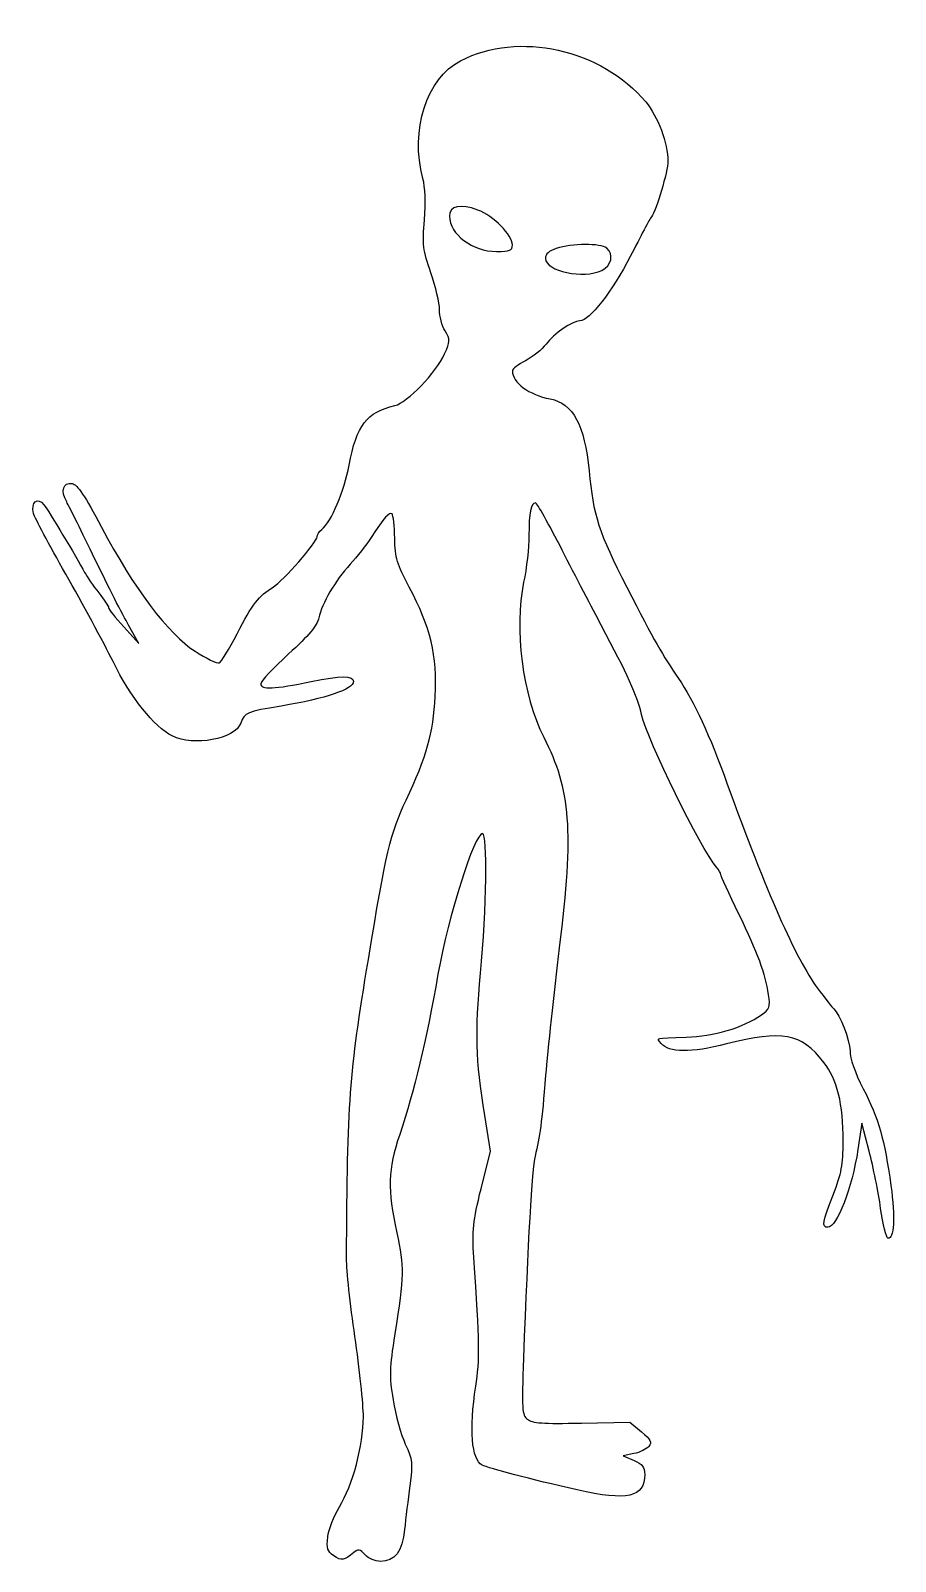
# Model space of a CAD drawing. Extents: x 21 to 91, y 7 to 129.
import ezdxf

# ---------------------------------------------------------------- set-up
doc = ezdxf.new("R2010")
doc.units = 0
doc.layers.get('0').update_dxf_attribs({"linetype": 'CONTINUOUS'})

msp = doc.modelspace()

# ---------------------------------------------------------------- linework, layer by layer
at = {"color": 7}
for points in [[(59.993149, 111.972326)], [(67.136899, 109.941543)], [(45.718442, 7.121517)]]:
    msp.add_lwpolyline(points, close=True, dxfattribs=at)
for points in [[(28.933923, 81.422147), (30.142982, 80.099231), (29.316587, 81.554439)], [(57.495808, 36.485436), (58.241658, 39.498101), (57.792959, 42.33617)], [(88.510224, 39.4857), (87.920065, 41.734658), (87.606389, 39.617991)], [(65.524957, 17.740188), (69.385857, 17.822804), (70.306181, 17.046358)], [(69.710652, 15.294123), (68.856691, 15.115858), (69.716586, 14.745843)]]:
    msp.add_lwpolyline(points, dxfattribs=at)
for points in [[(55.853073, 126.710343), (60.466848, 129.119387), (67.136264, 127.634633), (70.663065, 123.413325)], [(52.844121, 117.292799), (51.80511, 121.151392), (53.126328, 125.286597), (55.853073, 126.710343)], [(70.663065, 123.413325), (71.61186, 122.277691), (72.428566, 120.081268), (72.428566, 118.665238)], [(72.428566, 118.665238), (72.428566, 117.875329), (71.488279, 114.711163), (71.110705, 114.230491)], [(52.960513, 113.983218), (53.072337, 115.36141), (53.028495, 116.608087), (52.844121, 117.292799)], [(57.2286, 114.768535), (55.852105, 115.294224), (54.966066, 115.099591), (54.966066, 114.271533)], [(53.47671, 109.757827), (52.855532, 111.556621), (52.800303, 112.008712), (52.960513, 113.983218)], [(54.966066, 114.271533), (54.966066, 112.82738), (56.802274, 111.454878), (58.736378, 111.453354)], [(59.993149, 111.972326), (59.993149, 112.776816), (58.506482, 114.280508), (57.2286, 114.768535)], [(71.110705, 114.230491), (70.996397, 114.08497), (70.233463, 112.656221), (69.4153, 111.055492)], [(58.736378, 111.453354), (59.809679, 111.45256), (59.993149, 111.528273), (59.993149, 111.972326)], [(63.498878, 111.692032), (62.924865, 111.504657), (62.638982, 111.242484), (62.638982, 110.903449)], [(67.535486, 111.715527), (67.045382, 112.122279), (64.776466, 112.109068), (63.498878, 111.692032)], [(67.136899, 109.941535), (67.923561, 110.338104), (68.123416, 111.22759), (67.535486, 111.715527)], [(62.638982, 110.903449), (62.638982, 109.869317), (65.696547, 109.215439), (67.136899, 109.941543)], [(69.4153, 111.055492), (67.995337, 108.277349), (66.137208, 105.896117), (65.389329, 105.896117)], [(54.172316, 106.794494), (54.172316, 107.316456), (53.859292, 108.649956), (53.47671, 109.757827)], [(54.616673, 105.093233), (54.372277, 105.506964), (54.172316, 106.272532), (54.172316, 106.794494)], [(65.389329, 105.896117), (64.792111, 105.896117), (63.294678, 104.874325), (62.686631, 104.051896)], [(54.570471, 103.253122), (55.033074, 104.278991), (55.035707, 104.383866), (54.616673, 105.093233)], [(50.600441, 99.126265), (51.58251, 99.353399), (53.896734, 101.759038), (54.570471, 103.253122)], [(62.686631, 104.051896), (62.362416, 103.613368), (61.623747, 103.013063), (61.045148, 102.717886)], [(61.045148, 102.717886), (60.466549, 102.422706), (59.993149, 102.056724), (59.993149, 101.904594)], [(59.993149, 101.904594), (59.993149, 100.968474), (61.319376, 99.983496), (63.021072, 99.655778)], [(63.021072, 99.655778), (64.835977, 99.306258), (65.773255, 97.570462), (66.119187, 93.918199)], [(46.942658, 94.356507), (47.536881, 97.540998), (48.35417, 98.606748), (50.600441, 99.126265)], [(44.760547, 89.211547), (45.525851, 89.846695), (46.553064, 92.268649), (46.942658, 94.356507)], [(66.119187, 93.918199), (66.458978, 90.330793), (66.892961, 88.994258), (69.145809, 84.597158)], [(21.720087, 90.503499), (21.49063, 91.392732), (22.045525, 91.855798), (22.551728, 91.197509)], [(24.370709, 91.423868), (23.873118, 92.330183), (24.078723, 92.998525), (24.819874, 92.883934)], [(24.819874, 92.883934), (25.221684, 92.82181), (25.845219, 91.891377), (27.159027, 89.39348)], [(22.551728, 91.197509), (22.946555, 90.684062), (25.134673, 87.043419), (25.803116, 85.787772)], [(26.633948, 86.846106), (25.613016, 88.956158), (24.594558, 91.016151), (24.370709, 91.423868)], [(50.375381, 90.466661), (50.17987, 90.662173), (49.742037, 90.165145), (48.701005, 88.565908)], [(61.844211, 91.344033), (61.477721, 91.344033), (61.316071, 90.548164), (61.315849, 88.742705)], [(63.971562, 87.57372), (62.91534, 89.647392), (61.958029, 91.344033), (61.844211, 91.344033)], [(24.296565, 85.655481), (22.96674, 87.983814), (21.807326, 90.165423), (21.720087, 90.503499)], [(27.159027, 89.39348), (29.694828, 84.572253), (32.525465, 80.814243), (34.628122, 79.477367)], [(50.588005, 88.501601), (50.568558, 89.484877), (50.472888, 90.369155), (50.375381, 90.466661)], [(40.868933, 84.607974), (41.671124, 85.095567), (44.382732, 88.200317), (44.382732, 88.631231)], [(44.382732, 88.631231), (44.382732, 88.777948), (44.552748, 89.039089), (44.760547, 89.211547)], [(48.701005, 88.565908), (48.322095, 87.983825), (47.570723, 87.023813), (47.031288, 86.432546)], [(51.754945, 84.597158), (50.765715, 86.447519), (50.618895, 86.938752), (50.588005, 88.501601)], [(61.315849, 88.742705), (61.31573, 87.772343), (61.125685, 86.085439), (60.893529, 84.994033)], [(67.095373, 81.55445), (66.433499, 82.791377), (65.027786, 85.500049), (63.971562, 87.57372)], [(25.803116, 85.787772), (25.996786, 85.42397), (26.505958, 84.686812), (26.934612, 84.149642)], [(29.316587, 81.554439), (28.86207, 82.354804), (27.654882, 84.736054), (26.633948, 86.846106)], [(47.031288, 86.432546), (45.824547, 85.109857), (44.758107, 83.292339), (44.5209, 82.154128)], [(28.074101, 78.65953), (27.326283, 80.178971), (25.62639, 83.327147), (24.296565, 85.655481)], [(37.988433, 80.866771), (39.214383, 83.250701), (39.723237, 83.911604), (40.868933, 84.607974)], [(53.828334, 75.87361), (54.003919, 79.118984), (53.459832, 81.408164), (51.754945, 84.597158)], [(60.893529, 84.994033), (60.110873, 81.314639), (60.812362, 75.91888), (62.505228, 72.597113)], [(69.145809, 84.597158), (71.381699, 80.233147), (71.967529, 79.195007), (73.269335, 77.289911)], [(26.934612, 84.149642), (27.363267, 83.612471), (27.716432, 83.07669), (27.719425, 82.959017)], [(27.719425, 82.959017), (27.722415, 82.841343), (28.268943, 82.149752), (28.933923, 81.422147)], [(44.5209, 82.154128), (44.391059, 81.531095), (43.736884, 80.745727), (42.113711, 79.264174)], [(36.561493, 78.54219), (36.720132, 78.603065), (37.362254, 79.649127), (37.988433, 80.866771)], [(70.321472, 74.4107), (69.973695, 75.906141), (69.19459, 77.631367), (67.095373, 81.55445)], [(32.797959, 72.702171), (31.355064, 73.421983), (29.501179, 75.759958), (28.074101, 78.65953)], [(34.628122, 79.477367), (35.532838, 78.902145), (36.402854, 78.481314), (36.561493, 78.54219)], [(42.113711, 79.264174), (40.887819, 78.14524), (39.884816, 77.071715), (39.884816, 76.878558)], [(43.922061, 77.056538), (46.284915, 77.54996), (47.293149, 77.551182), (47.293149, 77.060613)], [(73.269335, 77.289911), (74.5017, 75.486432), (75.777976, 72.729418), (77.174278, 68.85445)], [(39.884816, 76.878558), (39.884816, 76.387873), (40.94353, 76.434545), (43.922061, 77.056538)], [(47.293149, 77.060613), (47.293149, 76.432664), (45.109971, 75.688761), (41.521417, 75.093933)], [(41.521417, 75.093933), (38.714606, 74.628685), (38.615845, 74.587023), (38.290386, 73.731004)], [(51.496595, 67.569318), (53.145457, 71.039884), (53.667382, 72.898672), (53.828334, 75.87361)], [(38.290386, 73.731004), (37.803598, 72.45065), (34.530977, 71.837629), (32.797959, 72.702171)], [(76.299745, 62.219033), (75.080103, 63.625767), (70.799428, 72.355475), (70.321472, 74.4107)], [(62.505228, 72.597113), (64.651512, 68.385634), (64.888912, 65.163851), (63.746055, 55.757575)], [(77.174278, 68.85445), (80.269096, 60.265807), (82.663025, 54.838293), (84.365984, 52.549412)], [(48.482478, 54.831533), (49.875615, 63.32025), (50.270288, 64.988165), (51.496595, 67.569318)], [(57.61545, 64.8857), (56.952893, 64.8857), (54.87148, 58.323816), (54.048631, 53.640908)], [(57.452961, 53.719838), (57.930984, 58.885675), (58.018299, 64.8857), (57.61545, 64.8857)], [(76.661899, 61.610301), (76.661899, 61.715364), (76.498929, 61.989293), (76.299745, 62.219033)], [(78.095573, 58.456134), (77.307051, 60.085864), (76.661899, 61.50524), (76.661899, 61.610301)], [(80.463189, 52.005436), (80.200016, 53.7395), (79.64184, 55.260274), (78.095573, 58.456134)], [(63.746055, 55.757575), (63.304036, 52.119554), (62.811991, 47.535648), (62.652619, 45.571116)], [(46.739588, 30.886741), (46.816753, 43.737377), (46.940293, 45.434636), (48.482478, 54.831533)], [(54.048631, 53.640908), (53.095395, 48.215965), (52.179355, 44.378941), (50.989794, 40.828338)], [(57.792959, 42.33617), (57.061671, 46.961637), (57.004553, 48.874077), (57.452961, 53.719838)], [(79.903264, 50.389229), (80.560082, 50.849384), (80.61471, 51.007063), (80.463189, 52.005436)], [(84.365984, 52.549412), (85.002031, 51.694527), (85.596412, 50.935543), (85.686831, 50.862783)], [(73.883774, 48.602), (76.083409, 48.667437), (78.447519, 49.369358), (79.903264, 50.389229)], [(85.686831, 50.862783), (86.166703, 50.476632), (86.980649, 48.373612), (86.980649, 47.519905)], [(84.893841, 46.591752), (83.043853, 48.927549), (81.596349, 49.20134), (77.109839, 48.064068)], [(71.888636, 48.097625), (71.499114, 48.566975), (71.338101, 48.526269), (73.883774, 48.602)], [(77.109839, 48.064068), (74.264033, 47.342695), (72.505795, 47.353995), (71.888636, 48.097625)], [(86.438243, 40.27945), (86.444778, 43.230739), (85.948134, 45.260596), (84.893841, 46.591752)], [(86.980649, 47.519905), (86.980649, 46.891892), (87.363813, 45.792993), (88.042237, 44.475323)], [(62.652619, 45.571116), (62.338572, 41.699916), (62.209296, 40.708887), (61.807032, 39.088825)], [(88.042237, 44.475323), (89.256912, 42.116116), (89.741409, 40.419888), (90.249785, 36.746717)], [(50.989794, 40.828338), (50.043323, 38.003313), (49.997379, 36.459393), (50.755627, 32.959641)], [(87.606389, 39.617991), (87.150816, 36.543824), (85.934547, 33.400283), (85.200691, 33.400283)], [(85.649596, 36.046116), (86.298392, 37.688967), (86.434123, 38.417553), (86.438243, 40.27945)], [(89.429577, 34.911811), (89.24852, 36.190523), (88.834809, 38.248773), (88.510224, 39.4857)], [(61.807032, 39.088825), (61.553201, 38.066562), (61.225832, 32.326061), (60.88621, 22.941941)], [(90.249785, 36.746717), (90.604745, 34.181994), (90.505648, 32.421105), (90.012509, 32.530561)], [(56.917082, 30.989132), (56.770262, 33.17099), (56.840583, 33.838835), (57.495808, 36.485436)], [(85.200691, 33.400283), (84.704986, 33.400283), (84.780522, 33.845484), (85.649596, 36.046116)], [(90.012509, 32.530561), (89.872955, 32.561535), (89.610636, 33.633098), (89.429577, 34.911811)], [(50.755627, 32.959641), (51.353413, 30.200521), (51.341031, 29.562634), (50.598586, 24.870743)], [(47.407399, 24.669033), (47.03486, 27.215648), (46.734346, 30.013616), (46.739588, 30.886741)], [(57.068733, 20.679926), (57.399185, 22.828356), (57.380428, 24.103343), (56.917082, 30.989132)], [(48.085819, 18.248024), (48.08529, 19.232965), (47.779937, 22.122418), (47.407399, 24.669033)], [(50.598586, 24.870743), (50.1601, 22.099717), (50.145244, 21.530646), (50.46069, 19.588194)], [(60.88621, 22.941941), (60.737348, 18.828734), (60.764095, 18.402827), (61.193606, 18.04715)], [(57.57686, 14.385068), (56.72782, 14.807943), (56.534301, 17.205306), (57.068733, 20.679926)], [(50.46069, 19.588194), (50.655135, 18.390862), (51.09514, 16.797629), (51.438479, 16.047675)], [(46.176999, 11.042991), (47.232221, 12.757094), (48.087185, 15.984233), (48.085819, 18.248024)], [(61.193606, 18.04715), (61.57142, 17.734285), (62.424286, 17.673841), (65.524957, 17.740188)], [(51.438479, 16.047675), (52.013215, 14.792288), (52.042123, 14.529207), (51.802919, 12.731266)], [(70.306181, 17.046358), (71.074179, 16.398425), (71.171729, 16.203917), (70.895559, 15.871153)], [(70.895559, 15.871153), (70.713539, 15.651832), (70.180332, 15.39217), (69.710652, 15.294123)], [(69.716586, 14.745843), (70.395775, 14.453587), (70.57563, 14.220238), (70.572432, 13.63545)], [(65.162163, 12.397042), (61.446622, 13.239837), (58.132046, 14.108552), (57.57686, 14.385068)], [(70.572432, 13.63545), (70.562351, 11.794143), (69.197461, 11.481718), (65.162163, 12.397042)], [(51.802919, 12.731266), (51.66002, 11.657192), (51.470041, 10.084009), (51.380745, 9.235297)], [(45.239215, 8.631838), (45.307073, 9.230368), (45.729078, 10.315387), (46.176999, 11.042991)], [(45.718442, 7.121517), (45.213717, 7.47504), (45.135874, 7.72037), (45.239215, 8.631838)], [(51.380745, 9.235297), (51.194428, 7.464486), (50.600557, 6.677366), (49.450823, 6.677366)], [(47.31635, 7.381211), (46.555991, 6.731815), (46.327777, 6.694726), (45.718442, 7.121517)], [(48.217251, 7.208676), (47.806226, 7.662852), (47.675443, 7.6879), (47.31635, 7.381211)], [(49.450823, 6.677366), (49.033086, 6.677366), (48.484089, 6.913824), (48.217251, 7.208676)]]:
    msp.add_open_spline(points, degree=3, dxfattribs=at)

doc.saveas('drawing.dxf')
